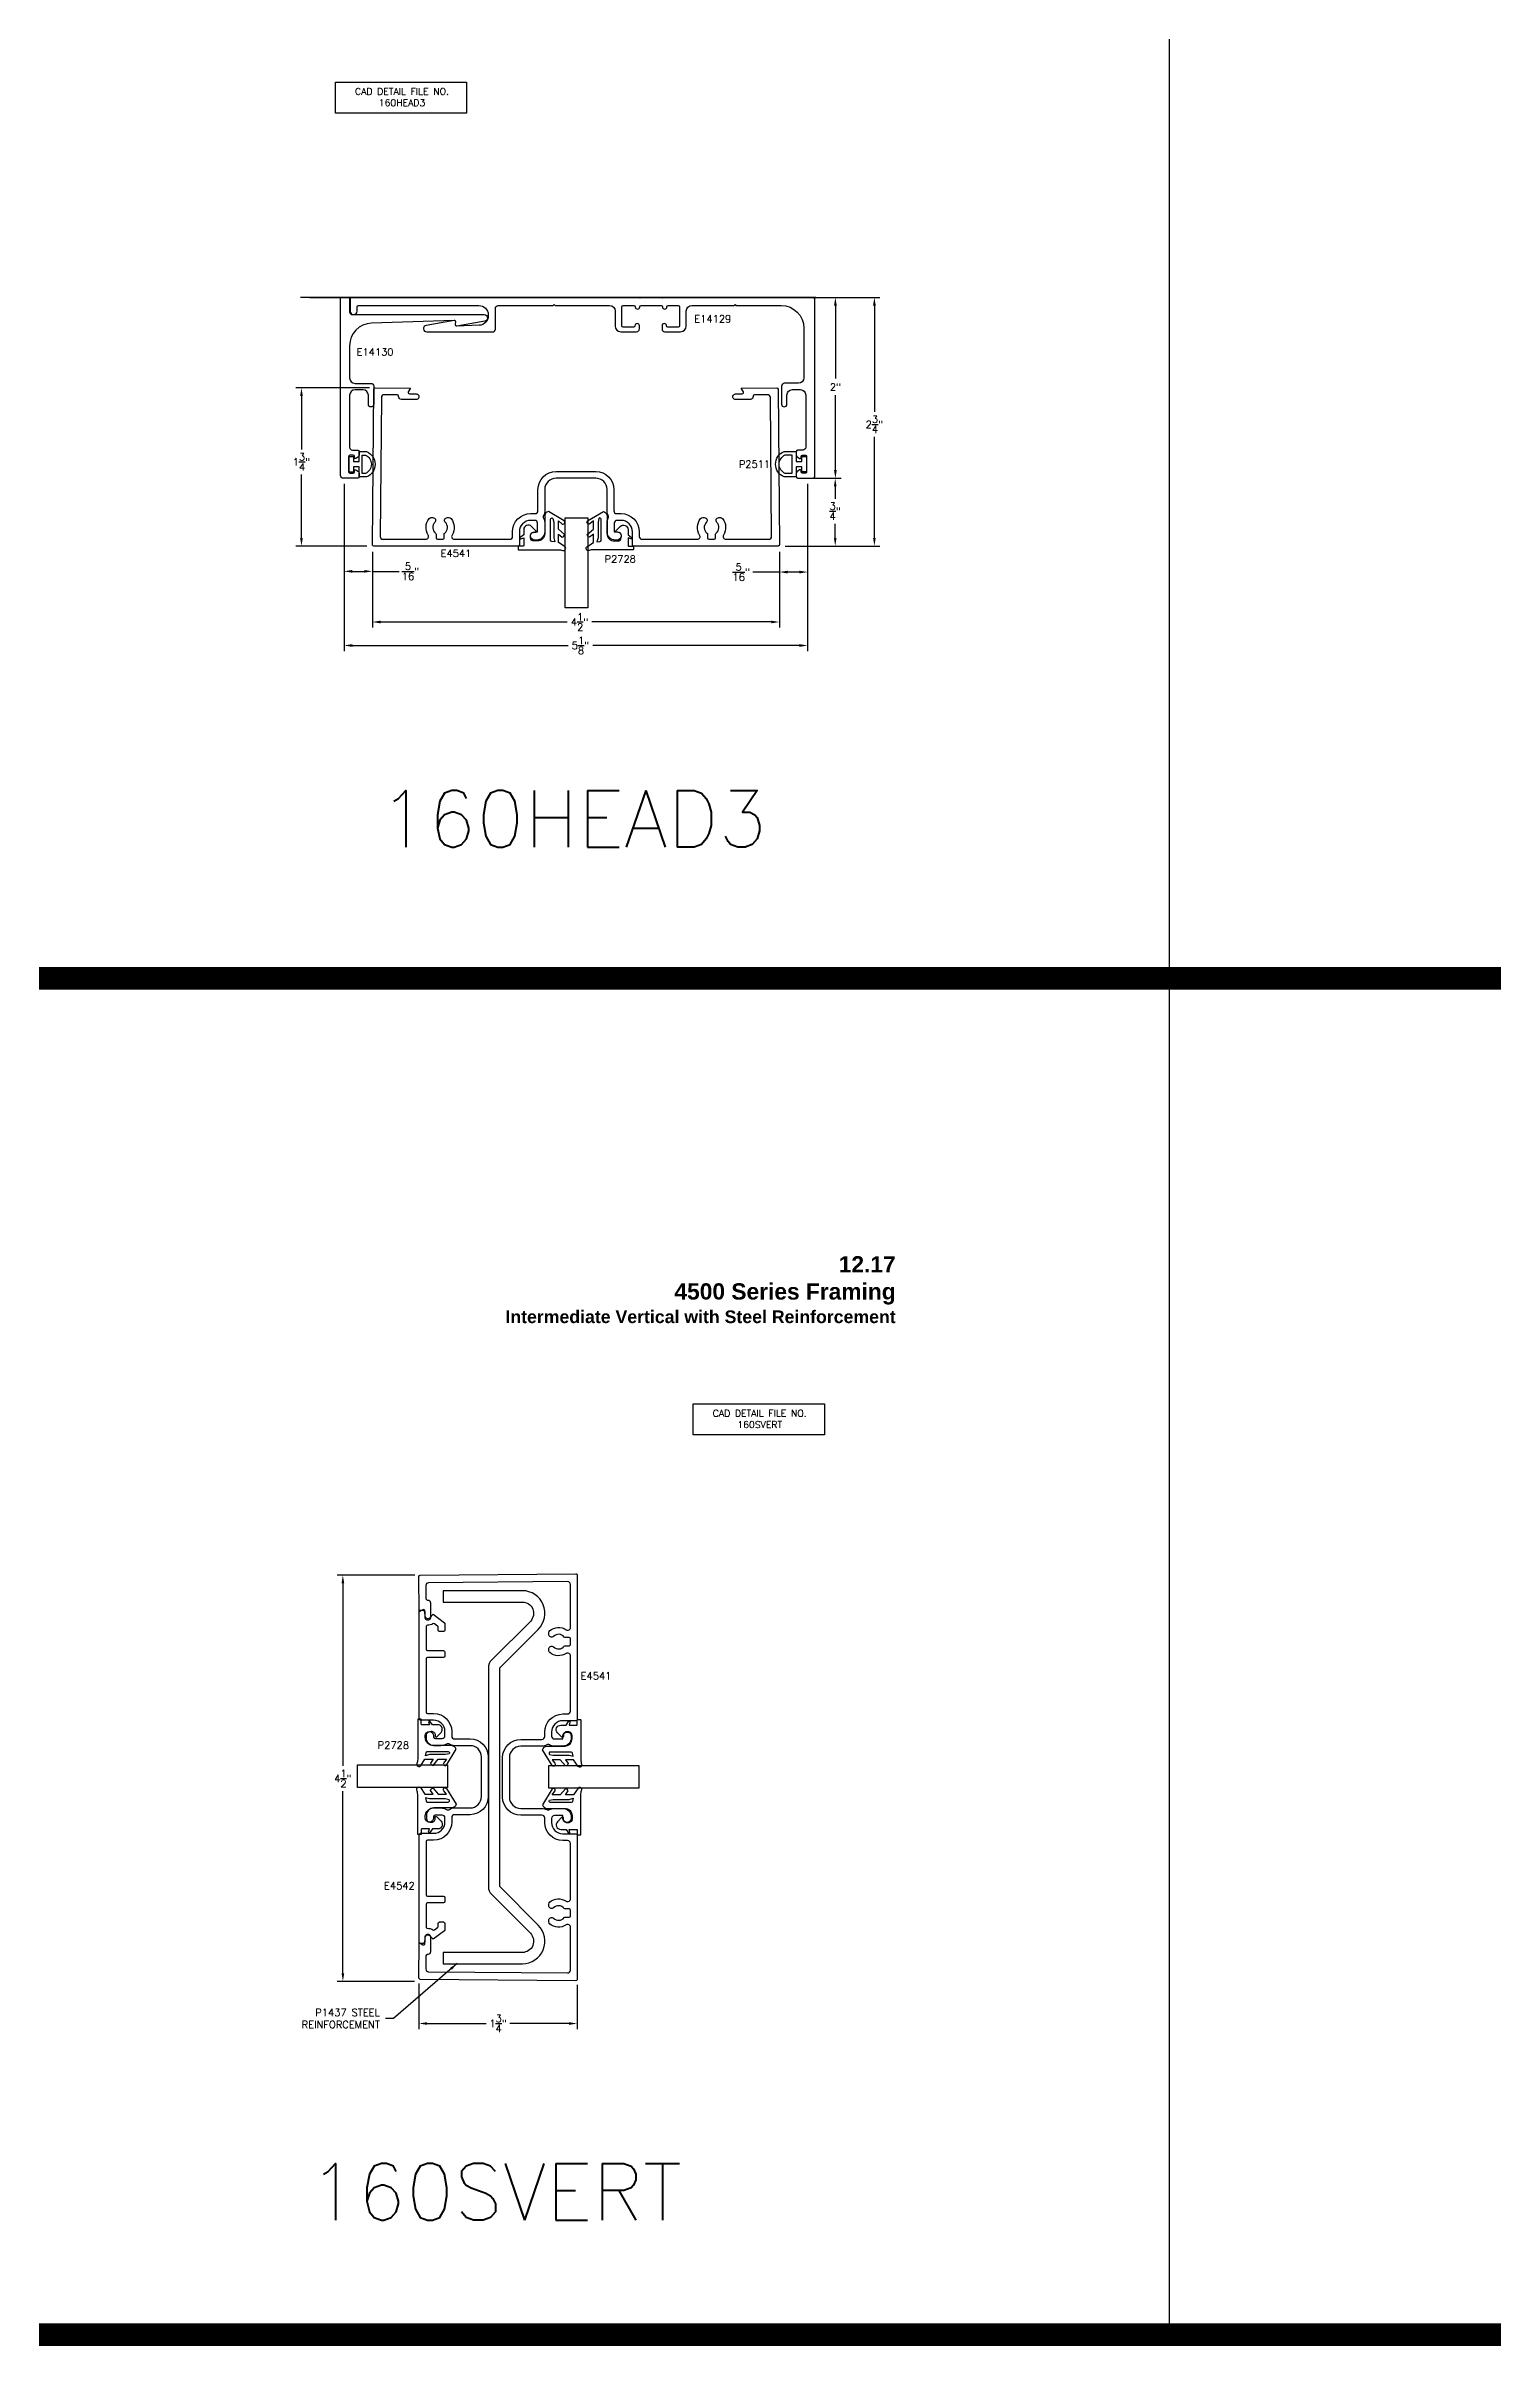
# Model space of a CAD drawing. Extents: x 0 to 139, y 0 to 75.
# Drawn here: x 16.13 to 32.14, y 14.75 to 40.19 of the extents above; entities that cross this region are included whole.
import ezdxf

# ---------------------------------------------------------------- set-up
doc = ezdxf.new("R2010")
doc.units = 0
doc.header["$MEASUREMENT"] = 0
doc.header["$PDMODE"] = 3
doc.layers.get('DEFPOINTS').update_dxf_attribs({"linetype": 'CONTINUOUS'})
for name, color, linetype in [('R-ANNO-DIMS', 3, 'CONTINUOUS'), ('R-ANNO-TEXT', 6, 'CONTINUOUS'), ('R-DET1', 4, 'CONTINUOUS'), ('R-DET2', 2, 'CONTINUOUS'), ('R-DET3', 5, 'CONTINUOUS'), ('R-OTLN', 1, 'CONTINUOUS'), ('TITLE', 7, 'CONTINUOUS')]:
    doc.layers.add(name, color=color, linetype=linetype)
doc.styles.get("Standard").update_dxf_attribs({"font": 'simplex'})
doc.dimstyles.new('1X', dxfattribs={"dimscale": 0, "dimtxt": 0.08, "dimasz": 0.09, "dimexe": 0.0625, "dimexo": 0.0625, "dimgap": 0.045, "dimtad": 0, "dimtih": 1, "dimtoh": 1, "dimdec": 4, "dimzin": 4, "dimtxsty": 'STANDARD', "dimcen": 0, "dimazin": 3, "dimtfac": 1, "dimtdec": 4, "dimtofl": 0, "dimtmove": 0, "dimatfit": 3, "dimtolj": 1, "dimtzin": 4})

# ---------------------------------------------------------------- blocks, each defined once
blk = doc.blocks.new('*D95')
at = {"layer": 'DEFPOINTS', "color": 0}
for p in [(24.553, 35.407), (24.858, 35.407), (24.241, 34.657)]:
    blk.add_point(p, dxfattribs=at)
at = {"layer": 'R-ANNO-DIMS', "color": 0}
for p, q in [((24.616, 35.407), (24.921, 35.407)), ((24.858, 35.317), (24.858, 35.181)), ((24.858, 34.747), (24.858, 34.905)), ((24.303, 34.657), (24.921, 34.657))]:
    blk.add_line(p, q, dxfattribs=at)
for points in [[(24.843, 35.317), (24.873, 35.317), (24.858, 35.407)], [(24.843, 34.747), (24.873, 34.747), (24.858, 34.657)]]:
    blk.add_solid(points, dxfattribs=at)
at = {"layer": 'R-ANNO-DIMS', "color": 0, "insert": (24.858, 35.043), "char_height": 0.08, "attachment_point": 5}
blk.add_mtext('\\A1;{\\H1.000000x;\\S3/4;}"', dxfattribs=at)
blk = doc.blocks.new('*D96')
at = {"layer": 'DEFPOINTS', "color": 0}
for p in [(24.682, 37.407), (25.291, 37.407), (24.241, 34.657)]:
    blk.add_point(p, dxfattribs=at)
at = {"layer": 'R-ANNO-DIMS', "color": 0}
for p, q in [((24.745, 37.407), (25.353, 37.407)), ((25.291, 37.317), (25.291, 36.141)), ((25.291, 34.747), (25.291, 35.864)), ((24.303, 34.657), (25.353, 34.657))]:
    blk.add_line(p, q, dxfattribs=at)
for points in [[(25.276, 37.317), (25.306, 37.317), (25.291, 37.407)], [(25.276, 34.747), (25.306, 34.747), (25.291, 34.657)]]:
    blk.add_solid(points, dxfattribs=at)
at = {"layer": 'R-ANNO-DIMS', "color": 0, "insert": (25.291, 36.003), "char_height": 0.08, "attachment_point": 5}
blk.add_mtext('\\A1;2{\\H1.000000x;\\S3/4;}"', dxfattribs=at)
blk = doc.blocks.new('*D97')
at = {"layer": 'DEFPOINTS', "color": 0}
for p in [(24.682, 37.407), (24.86, 37.407), (24.553, 35.407)]:
    blk.add_point(p, dxfattribs=at)
at = {"layer": 'R-ANNO-DIMS', "color": 0}
for p, q in [((24.745, 37.407), (24.922, 37.407)), ((24.86, 37.317), (24.86, 36.51)), ((24.86, 35.497), (24.86, 36.325)), ((24.616, 35.407), (24.922, 35.407))]:
    blk.add_line(p, q, dxfattribs=at)
for points in [[(24.845, 37.317), (24.875, 37.317), (24.86, 37.407)], [(24.845, 35.497), (24.875, 35.497), (24.86, 35.407)]]:
    blk.add_solid(points, dxfattribs=at)
at = {"layer": 'R-ANNO-DIMS', "color": 0, "insert": (24.86, 36.417), "char_height": 0.08, "attachment_point": 5}
blk.add_mtext('\\A1;2"', dxfattribs=at)
blk = doc.blocks.new('*D98')
at = {"layer": 'DEFPOINTS', "color": 0}
for p in [(19.428, 35.345), (19.741, 34.595), (19.428, 34.378)]:
    blk.add_point(p, dxfattribs=at)
at = {"layer": 'R-ANNO-DIMS', "color": 0}
for p, q in [((19.428, 35.282), (19.428, 34.316)), ((19.518, 34.378), (19.651, 34.378)), ((19.741, 34.532), (19.741, 34.316)), ((19.741, 34.378), (20.036, 34.378))]:
    blk.add_line(p, q, dxfattribs=at)
for points in [[(19.518, 34.393), (19.518, 34.363), (19.428, 34.378)], [(19.651, 34.393), (19.651, 34.363), (19.741, 34.378)]]:
    blk.add_solid(points, dxfattribs=at)
at = {"layer": 'R-ANNO-DIMS', "color": 0, "insert": (20.163, 34.378), "char_height": 0.08, "attachment_point": 5}
blk.add_mtext('\\A1;{\\H1.000000x;\\S5/16;}"', dxfattribs=at)
blk = doc.blocks.new('*D99')
at = {"layer": 'DEFPOINTS', "color": 0}
for p in [(18.957, 36.407), (19.771, 36.407), (19.741, 34.657)]:
    blk.add_point(p, dxfattribs=at)
at = {"layer": 'R-ANNO-DIMS', "color": 0}
for p, q in [((19.709, 36.407), (18.895, 36.407)), ((18.957, 36.317), (18.957, 35.726)), ((18.957, 34.747), (18.957, 35.45)), ((19.678, 34.657), (18.895, 34.657))]:
    blk.add_line(p, q, dxfattribs=at)
for points in [[(18.942, 36.317), (18.972, 36.317), (18.957, 36.407)], [(18.942, 34.747), (18.972, 34.747), (18.957, 34.657)]]:
    blk.add_solid(points, dxfattribs=at)
at = {"layer": 'R-ANNO-DIMS', "color": 0, "insert": (18.957, 35.588), "char_height": 0.08, "attachment_point": 5}
blk.add_mtext('\\A1;1{\\H1.000000x;\\S3/4;}"', dxfattribs=at)
blk = doc.blocks.new('*D100')
at = {"layer": 'DEFPOINTS', "color": 0}
for p in [(19.741, 34.657), (24.241, 34.595), (19.741, 33.818)]:
    blk.add_point(p, dxfattribs=at)
at = {"layer": 'R-ANNO-DIMS', "color": 0}
for p, q in [((19.741, 34.595), (19.741, 33.756)), ((24.241, 34.532), (24.241, 33.756)), ((19.831, 33.818), (21.896, 33.818)), ((24.151, 33.818), (22.169, 33.818))]:
    blk.add_line(p, q, dxfattribs=at)
for points in [[(19.831, 33.833), (19.831, 33.803), (19.741, 33.818)], [(24.151, 33.833), (24.151, 33.803), (24.241, 33.818)]]:
    blk.add_solid(points, dxfattribs=at)
at = {"layer": 'R-ANNO-DIMS', "color": 0, "insert": (22.032, 33.818), "char_height": 0.08, "attachment_point": 5}
blk.add_mtext('\\A1;4{\\H1.000000x;\\S1/2;}"', dxfattribs=at)
blk = doc.blocks.new('*D101')
at = {"layer": 'DEFPOINTS', "color": 0}
for p in [(19.428, 35.407), (24.553, 35.407), (19.428, 33.558)]:
    blk.add_point(p, dxfattribs=at)
at = {"layer": 'R-ANNO-DIMS', "color": 0}
for p, q in [((19.428, 35.345), (19.428, 33.495)), ((24.553, 35.345), (24.553, 33.495)), ((19.518, 33.558), (21.905, 33.558)), ((24.463, 33.558), (22.178, 33.558))]:
    blk.add_line(p, q, dxfattribs=at)
for points in [[(19.518, 33.573), (19.518, 33.543), (19.428, 33.558)], [(24.463, 33.573), (24.463, 33.543), (24.553, 33.558)]]:
    blk.add_solid(points, dxfattribs=at)
at = {"layer": 'R-ANNO-DIMS', "color": 0, "insert": (22.041, 33.558), "char_height": 0.08, "attachment_point": 5}
blk.add_mtext('\\A1;5{\\H1.000000x;\\S1/8;}"', dxfattribs=at)
blk = doc.blocks.new('*D102')
at = {"layer": 'DEFPOINTS', "color": 0}
for p in [(24.553, 35.345), (24.241, 34.657), (24.553, 34.37)]:
    blk.add_point(p, dxfattribs=at)
at = {"layer": 'R-ANNO-DIMS', "color": 0}
for p, q in [((24.553, 35.282), (24.553, 34.307)), ((24.241, 34.595), (24.241, 34.307)), ((24.241, 34.37), (23.946, 34.37)), ((24.463, 34.37), (24.331, 34.37))]:
    blk.add_line(p, q, dxfattribs=at)
for points in [[(24.331, 34.385), (24.331, 34.355), (24.241, 34.37)], [(24.463, 34.385), (24.463, 34.355), (24.553, 34.37)]]:
    blk.add_solid(points, dxfattribs=at)
at = {"layer": 'R-ANNO-DIMS', "color": 0, "insert": (23.819, 34.37), "char_height": 0.08, "attachment_point": 5}
blk.add_mtext('\\A1;{\\H1.000000x;\\S5/16;}"', dxfattribs=at)
blk = doc.blocks.new('*D123')
at = {"layer": 'DEFPOINTS', "color": 0}
for p in [(20.271, 23.278), (19.415, 18.786), (20.269, 18.786)]:
    blk.add_point(p, dxfattribs=at)
at = {"layer": 'R-ANNO-DIMS', "color": 0}
for p, q in [((20.209, 23.278), (19.353, 23.278)), ((19.415, 23.188), (19.415, 21.168)), ((19.415, 18.876), (19.415, 20.891)), ((20.207, 18.786), (19.353, 18.786))]:
    blk.add_line(p, q, dxfattribs=at)
for points in [[(19.4, 23.188), (19.43, 23.188), (19.415, 23.278)], [(19.4, 18.876), (19.43, 18.876), (19.415, 18.786)]]:
    blk.add_solid(points, dxfattribs=at)
at = {"layer": 'R-ANNO-DIMS', "color": 0, "insert": (19.415, 21.029), "char_height": 0.08, "attachment_point": 5}
blk.add_mtext('\\A1;4{\\H1.000000x;\\S1/2;}"', dxfattribs=at)
blk = doc.blocks.new('*D124')
at = {"layer": 'DEFPOINTS', "color": 0}
for p in [(20.256, 18.823), (22.006, 18.808), (22.006, 18.32)]:
    blk.add_point(p, dxfattribs=at)
at = {"layer": 'R-ANNO-DIMS', "color": 0}
for p, q in [((20.256, 18.761), (20.256, 18.257)), ((22.006, 18.746), (22.006, 18.257)), ((20.346, 18.32), (21, 18.32)), ((21.916, 18.32), (21.262, 18.32))]:
    blk.add_line(p, q, dxfattribs=at)
for points in [[(20.346, 18.335), (20.346, 18.305), (20.256, 18.32)], [(21.916, 18.335), (21.916, 18.305), (22.006, 18.32)]]:
    blk.add_solid(points, dxfattribs=at)
at = {"layer": 'R-ANNO-DIMS', "color": 0, "insert": (21.131, 18.32), "char_height": 0.08, "attachment_point": 5}
blk.add_mtext('\\A1;1{\\H1.000000x;\\S3/4;}"', dxfattribs=at)
blk = doc.blocks.new('P2728_GASKET')
at = {"layer": 'R-DET2'}
blk.add_lwpolyline([(86.461, 33.362), (86.567, 33.537, 0.301952), (86.52, 33.577), (86.32, 33.577, -0.414214), (86.24, 33.657), (86.24, 33.695, -0.388879), (86.276, 33.735), (86.292, 33.736, -0.440011), (86.336, 33.696), (86.336, 33.682, 0.668179), (86.353, 33.675), (86.401, 33.724, 0.668179), (86.366, 33.809), (86.307, 33.809), (86.279, 33.849, 0.836323), (86.264, 33.842), (86.273, 33.809), (86.189, 33.809, -0.414214), (86.183, 33.815), (86.183, 33.865, 0.414214), (86.177, 33.871), (86.149, 33.871, 0.414214), (86.143, 33.865), (86.143, 33.427, -0.083245), (86.135, 33.378), (86.135, 33.378)], format="xyb", dxfattribs=at)
for points in [[(86.174, 33.352), (86.223, 33.426), (86.314, 33.426), (86.283, 33.384)], [(86.313, 33.359), (86.371, 33.426), (86.462, 33.426), (86.431, 33.388)]]:
    blk.add_lwpolyline(points, dxfattribs=at)
blk.add_lwpolyline([(86.235, 33.499, -0.372312), (86.249, 33.512), (86.48, 33.512, -0.668179), (86.49, 33.486), (86.448, 33.478), (86.274, 33.478), (86.23, 33.465)], format="xyb", close=True, dxfattribs=at)
at = {"layer": 'R-DET2', "ltscale": 0.1}
for centre, radius, start, end in [((86.157, 33.369), 0.0237, 157.7655, 314.5007), ((86.313, 33.388), 0.0297, 188.4603, 270), ((86.446, 33.375), 0.0199, 139.7022, 319.7022)]:
    blk.add_arc(centre, radius, start, end, dxfattribs=at)

msp = doc.modelspace()

# ---------------------------------------------------------------- linework, layer by layer
at = {"layer": 'R-ANNO-TEXT'}
for points in [[(19.33203, 39.78791), (20.78351, 39.78791), (20.78351, 39.44585), (19.33203, 39.44585)], [(23.28696, 25.17109), (24.73844, 25.17109), (24.73844, 24.82902), (23.28696, 24.82902)]]:
    msp.add_lwpolyline(points, close=True, dxfattribs=at)
at = {"layer": 'R-DET1'}
for points in [[(20.98488, 37.14558), (20.67624, 37.09049, -0.50469948), (20.65872, 37.10708), (20.66225, 37.13585, 0.46046273), (20.64687, 37.15267), (19.73108, 37.12233, 0.40454792), (19.48936, 36.87247), (19.48936, 36.51606, 0.41421356), (19.54936, 36.45606), (19.72542, 36.45606, -0.41421356), (19.75642, 36.42506), (19.75642, 36.22606, -1), (19.69642, 36.22606), (19.69642, 36.32606, 0.41421356), (19.63642, 36.38606), (19.54936, 36.38606, 0.41421356), (19.48936, 36.32606), (19.48936, 35.74944, 0.41421356), (19.52036, 35.71844), (19.58017, 35.71844, -0.41421356), (19.59517, 35.70344), (19.59517, 35.66604, -0.26794919), (19.57967, 35.63919), (19.55817, 35.62678, -0.57735027), (19.54317, 35.63544), (19.54317, 35.64891, 0.41421356), (19.52817, 35.66391), (19.49617, 35.66391, 0.41440133), (19.48117, 35.6489), (19.48117, 35.47698, 0.41440133), (19.49617, 35.46197), (19.52817, 35.46197, 0.41421356), (19.54317, 35.47697), (19.54317, 35.49044, -0.57735027), (19.55817, 35.4991), (19.57967, 35.48668, -0.26794919), (19.59517, 35.45984), (19.59517, 35.42244, -0.41421356), (19.58017, 35.40744), (19.42036, 35.40744, -0.41421356), (19.38936, 35.43844), (19.38936, 37.40744), (19.48936, 37.40744), (19.48936, 37.24802, 0.41421356), (19.52036, 37.21702), (20.97856, 37.21702, -0.91536665)], [(22.69809, 37.39744), (22.68809, 37.40744), (19.51136, 37.40744, 0.41421356), (19.49636, 37.39244), (19.49636, 37.25402, 0.41351609), (19.53336, 37.21702), (19.53436, 37.21702, 0.41081081), (19.57136, 37.25402), (19.57136, 37.30244, -0.41421356), (19.58636, 37.31744), (20.91856, 37.31744, -0.41421356), (21.02156, 37.21444), (21.02156, 37.20141, -0.40454792), (20.92197, 37.09847), (20.6741, 37.09026, -0.46046273), (20.65872, 37.10708), (20.66225, 37.13585, 0.50469948), (20.64473, 37.15244), (20.33623, 37.09738, 0.91536665), (20.34256, 37.02594), (21.07056, 37.02594, 0.41421356), (21.10156, 37.05694), (21.10156, 37.28644, -0.41421356), (21.13256, 37.31744), (21.74082, 37.31744), (21.75082, 37.32744), (21.76082, 37.31744), (22.36309, 37.31744, -0.41421356), (22.42509, 37.25544), (22.42509, 37.08944, 0.41421356), (22.48709, 37.02744), (22.66209, 37.02744, 0.41290323), (22.69309, 37.05844), (22.69309, 37.09244, 0.41200564), (22.66809, 37.11744, 0.416), (22.64309, 37.09244, -0.41333333), (22.62809, 37.07744), (22.51509, 37.07744, -0.41333333), (22.50009, 37.09244), (22.50009, 37.30244, -0.41333333), (22.51509, 37.31744), (22.63309, 37.31744, -0.41333333), (22.64809, 37.30244, 0.41200564), (22.67309, 37.27744, 0.408), (22.69809, 37.30244, -0.41421356), (22.71309, 37.31744), (22.93309, 37.31744, -0.41421356), (22.94809, 37.30244, 0.41200564), (22.97309, 37.27744, 0.408), (22.99809, 37.30244, -0.41333333), (23.01309, 37.31744), (23.12109, 37.31744, -0.41333333), (23.13609, 37.30244), (23.13609, 37.09244, -0.41333333), (23.12109, 37.07744), (23.00809, 37.07744, -0.41333333), (22.99309, 37.09244, 0.41200564), (22.96809, 37.11744, 0.416), (22.94309, 37.09244), (22.94309, 37.05844, 0.41421356), (22.97409, 37.02744), (23.14909, 37.02744, 0.41421356), (23.21109, 37.08944), (23.21109, 37.25544, -0.41421356), (23.27309, 37.31744), (23.74093, 37.31744), (23.75093, 37.32744), (23.76093, 37.31744), (24.2614, 37.31744, -0.41421356), (24.5114, 37.06744), (24.5114, 36.51751, -0.41421356), (24.4514, 36.45751), (24.29533, 36.45751, 0.41421356), (24.26433, 36.42651), (24.26433, 36.22751, 1), (24.32433, 36.22751), (24.32433, 36.32751, -0.41421356), (24.38433, 36.38751), (24.4714, 36.38751, -0.41421356), (24.5314, 36.32751), (24.5314, 35.74944, -0.41421356), (24.5004, 35.71844), (24.44283, 35.71844, 0.41421356), (24.42783, 35.70344), (24.42783, 35.66604, 0.26794919), (24.44333, 35.63919), (24.46483, 35.62678, 0.57735027), (24.47983, 35.63544), (24.47983, 35.64891, -0.41421356), (24.49483, 35.66391), (24.52683, 35.66391, -0.41440133), (24.54183, 35.6489), (24.54183, 35.47698, -0.41440133), (24.52683, 35.46197), (24.49483, 35.46197, -0.41421356), (24.47983, 35.47697), (24.47983, 35.49044, 0.57735027), (24.46483, 35.4991), (24.44333, 35.48668, 0.26794919), (24.42783, 35.45984), (24.42783, 35.42244, 0.41421356), (24.44283, 35.40744), (24.6164, 35.40744, 0.41421356), (24.6314, 35.42244), (24.6314, 37.39244, 0.41421356), (24.6164, 37.40744), (22.95809, 37.40744), (22.94809, 37.39744), (22.93809, 37.40744), (22.70809, 37.40744)], [(20.34963, 19.7282), (20.52863, 19.7282, -0.41421356), (20.54363, 19.7132), (20.54363, 19.6682, -0.41421356), (20.52863, 19.6532), (20.34963, 19.6532, 0.41421356), (20.33463, 19.6382), (20.33463, 19.38817, 0.42149533), (20.35, 19.37317, -0.15272988), (20.41085, 19.35578, 0.31517925), (20.42804, 19.35629), (20.46258, 19.382, 0.23702968), (20.46863, 19.39403), (20.46863, 19.4282, -0.41421356), (20.48363, 19.4432), (20.52863, 19.4432, -0.41421356), (20.54363, 19.4282), (20.54363, 19.35636, -0.23703242), (20.53758, 19.34433), (20.41247, 19.2512), (20.37455, 19.28912, 0.66817877), (20.32163, 19.2672), (20.32163, 19.2352, -0.41421375), (20.29063, 19.2042), (20.25963, 19.2042), (20.25963, 20.4082, -0.41421356), (20.27463, 20.4232), (20.41863, 20.4232, 0.41421356), (20.54363, 20.5482), (20.54363, 20.5932, 0.41421356), (20.51263, 20.6242), (20.43363, 20.6242, 0.41421356), (20.41863, 20.6092), (20.41863, 20.5947, -1), (20.32563, 20.5947), (20.32563, 20.6112, -0.41421356), (20.41863, 20.7042), (20.49863, 20.7042, -0.13191612), (20.56124, 20.68739, 0.2782092), (20.59325, 20.68797, -0.14111415), (20.64963, 20.7042), (20.82263, 20.7042, 0.41421356), (20.94763, 20.8292), (20.94763, 21.2672, 0.41421356), (20.82263, 21.3922), (20.64963, 21.3922, -0.14111415), (20.59325, 21.40844, 0.2782092), (20.56124, 21.40902, -0.13191612), (20.49863, 21.3922), (20.41863, 21.3922, -0.41421356), (20.32563, 21.4852), (20.32563, 21.5017, -1), (20.41863, 21.5017), (20.41863, 21.4872, 0.41421356), (20.43363, 21.4722), (20.51263, 21.4722, 0.41421356), (20.54363, 21.5032), (20.54363, 21.5482, 0.41421356), (20.41863, 21.6732), (20.27463, 21.6732, -0.41421356), (20.25963, 21.6882), (20.25963, 22.8922), (20.29063, 22.8922, -0.41421375), (20.32163, 22.8612), (20.32163, 22.8292, 0.66817877), (20.37455, 22.80728), (20.41247, 22.8452), (20.53758, 22.75208, -0.23703242), (20.54363, 22.74005), (20.54363, 22.6682, -0.41421356), (20.52863, 22.6532), (20.48363, 22.6532, -0.41421356), (20.46863, 22.6682), (20.46863, 22.70237, 0.23702968), (20.46258, 22.71441), (20.42804, 22.74012, 0.31517925), (20.41085, 22.74062, -0.15272988), (20.35, 22.72324, 0.42149533), (20.33463, 22.70824), (20.33463, 22.4582, 0.41421356), (20.34963, 22.4432), (20.52863, 22.4432, -0.41421356), (20.54363, 22.4282), (20.54363, 22.3832, -0.41421356), (20.52863, 22.3682), (20.34963, 22.3682, 0.41421356), (20.33463, 22.3532), (20.33463, 21.7632, 0.41421356), (20.34963, 21.7482), (20.41863, 21.7482, -0.41421356), (20.61863, 21.5482), (20.61863, 21.4982, 0.41421356), (20.64963, 21.4672), (20.82263, 21.4672, -0.41421356), (21.02263, 21.2672), (21.02263, 20.8292, -0.41421356), (20.82263, 20.6292), (20.64963, 20.6292, 0.41421356), (20.61863, 20.5982), (20.61863, 20.5482, -0.41421356), (20.41863, 20.3482), (20.34963, 20.3482, 0.41421356), (20.33463, 20.3332), (20.33463, 19.7432, 0.41421356)]]:
    msp.add_lwpolyline(points, format="xyb", close=True, dxfattribs=at)
at = {"layer": 'R-DET2'}
for points in [[(19.67619, 35.42139), (19.59517, 35.42139), (19.59517, 35.53189), (19.53317, 35.53189), (19.53317, 35.47589), (19.48117, 35.47589), (19.48117, 35.64789), (19.53317, 35.64789), (19.53317, 35.59189), (19.59517, 35.59189), (19.59517, 35.70239), (19.67619, 35.70239, -0.66905449)], [(19.66445, 35.66439, -0.64390244), (19.66445, 35.45939), (19.62851, 35.45939), (19.62851, 35.66439)], [(24.29283, 35.7034), (24.42783, 35.7034), (24.42783, 35.5929), (24.48983, 35.5929), (24.48983, 35.6489), (24.54183, 35.6489), (24.54183, 35.4769), (24.48983, 35.4769), (24.48983, 35.5329), (24.42783, 35.5329), (24.42783, 35.4224), (24.29283, 35.4224, -0.66905449)], [(24.30458, 35.4604, -0.64390244), (24.30458, 35.6654), (24.37758, 35.6654), (24.37758, 35.4604)]]:
    msp.add_lwpolyline(points, format="xyb", close=True, dxfattribs=at)
for points in [[(22.12295, 34.96982), (22.12295, 33.97584), (21.87295, 33.97584), (21.87295, 34.96982), (22.12295, 34.96982)], [(19.57814, 21.17924), (20.57213, 21.17924), (20.57213, 20.92924), (19.57814, 20.92924), (19.57814, 21.17924)], [(21.69352, 21.17267), (22.6875, 21.17267), (22.6875, 20.92267), (21.69352, 20.92267), (21.69352, 21.17267)]]:
    msp.add_lwpolyline(points, close=True, dxfattribs=at)
at = {"layer": 'R-DET3'}
for p, q in [((24.64319, 37.40744), (18.94604, 37.40744)), ((19.04862, 37.40744), (24.77621, 37.40744))]:
    msp.add_line(p, q, dxfattribs=at)
msp.add_lwpolyline([(21.14902, 22.25202), (21.57579, 22.6788, 0.66817864), (21.39902, 23.10558), (20.52402, 23.10558), (20.52402, 22.98058), (21.39902, 22.98058, -0.66817864), (21.48741, 22.76719), (21.06063, 22.34041, 0.19891237), (21.02402, 22.25202), (21.02402, 21.04308), (21.02402, 19.83413, 0.19891237), (21.06063, 19.74574), (21.48741, 19.31897, -0.66817864), (21.39902, 19.10558), (20.52402, 19.10558), (20.52402, 18.98058), (21.39902, 18.98058, 0.66817864), (21.57579, 19.40735), (21.14902, 19.83413), (21.14902, 21.04308)], format="xyb", close=True, dxfattribs=at)
at = {"layer": 'R-OTLN'}
for points in [[(23.33298, 34.73232, 0.59097254), (23.35918, 34.7799, -0.31979632), (23.36909, 34.96067, -0.22807259), (23.39332, 34.97232), (23.40994, 34.97232, -0.66174846), (23.43257, 34.91942, 0.44079909), (23.44037, 34.80009, -0.22773485), (23.446, 34.78838), (23.446, 34.74732, 0.41421356), (23.461, 34.73232), (23.521, 34.73232, 0.41421356), (23.536, 34.74732), (23.536, 34.78838, -0.22773485), (23.54162, 34.80009, 0.44079703), (23.54943, 34.91942, -0.66085156), (23.57197, 34.97232), (23.58868, 34.97232, -0.22807377), (23.6129, 34.96067, -0.31979473), (23.62282, 34.7799, 0.59097212), (23.64901, 34.73232), (24.12407, 34.73232, 0.41677185), (24.15507, 34.76359), (24.14165, 36.30052, 0.41421356), (24.11038, 36.33125), (23.96576, 36.32998, 0.41421356), (23.95089, 36.31485), (23.95092, 36.31185), (23.95093, 36.31085, -0.41421356), (23.9202, 36.27958), (23.75783, 36.27817, -1.00002839), (23.75729, 36.34017), (23.83068, 36.34081, 0.57735051), (23.84348, 36.36342), (23.81974, 36.40371), (24.21073, 36.40712, -0.41421356), (24.22586, 36.39226), (24.24086, 34.67245, -0.41677185), (24.22587, 34.65732), (22.631, 34.65732, -0.41421356), (22.616, 34.67232), (22.616, 34.81634, 0.41421356), (22.491, 34.94134), (22.44603, 34.94134, 0.41421356), (22.41503, 34.91034), (22.41503, 34.81634), (22.44453, 34.81634, -1), (22.44453, 34.72334), (22.42803, 34.72334, -0.41421356), (22.33503, 34.81634), (22.33503, 34.91034, -0.12785716), (22.34908, 34.9644, 0.26247671), (22.34894, 34.99485, -0.13024847), (22.33503, 35.04734), (22.33503, 35.28232, 0.41421356), (22.21003, 35.40732), (21.991, 35.40732), (21.77196, 35.40732, 0.41421356), (21.64696, 35.28232), (21.64696, 35.04734, -0.13024847), (21.63305, 34.99485, 0.26247671), (21.63291, 34.9644, -0.12785716), (21.64696, 34.91034), (21.64696, 34.81634, -0.41421356), (21.55396, 34.72334), (21.53746, 34.72334, -1), (21.53746, 34.81634), (21.56696, 34.81634), (21.56696, 34.91034, 0.41421356), (21.53596, 34.94134), (21.491, 34.94134, 0.41421356), (21.366, 34.81634), (21.366, 34.67232, -0.41421356), (21.351, 34.65732), (19.75613, 34.65732, -0.41677185), (19.74113, 34.67245), (19.75614, 36.39226, -0.41421356), (19.77127, 36.40712), (20.16225, 36.40371), (20.13852, 36.36342, 0.57735051), (20.15131, 36.34081), (20.2247, 36.34017, -1.00002839), (20.22416, 36.27817), (20.06179, 36.27958, -0.41421356), (20.03106, 36.31085), (20.03107, 36.31185), (20.0311, 36.31485, 0.41421356), (20.01623, 36.32998), (19.87161, 36.33125, 0.41421356), (19.84034, 36.30052), (19.82693, 34.76359, 0.41677185), (19.85793, 34.73232), (20.33198, 34.73232, 0.59097212), (20.35818, 34.7799, -0.31979473), (20.36809, 34.96067, -0.22807377), (20.39232, 34.97232), (20.40902, 34.97232, -0.66085156), (20.43157, 34.91942, 0.44079703), (20.43937, 34.80009, -0.22773485), (20.445, 34.78838), (20.445, 34.74732, 0.41421356), (20.46, 34.73232), (20.52, 34.73232, 0.41421356), (20.535, 34.74732), (20.535, 34.78838, -0.22773485), (20.54062, 34.80009, 0.44079909), (20.54843, 34.91942, -0.66174846), (20.57105, 34.97232), (20.58768, 34.97232, -0.22807259), (20.6119, 34.96067, -0.31979632), (20.62182, 34.7799, 0.59097254), (20.64801, 34.73232), (21.26, 34.73232, 0.41421356), (21.291, 34.76332), (21.291, 34.81634, -0.41421356), (21.491, 35.01634), (21.54096, 35.01634, 0.41421356), (21.57196, 35.04734), (21.57196, 35.28232, -0.41421356), (21.77196, 35.48232), (21.991, 35.48232), (22.21003, 35.48232, -0.41421356), (22.41003, 35.28232), (22.41003, 35.04734, 0.41421356), (22.44103, 35.01634), (22.491, 35.01634, -0.41421356), (22.691, 34.81634), (22.691, 34.76332, 0.41421356), (22.722, 34.73232)], [(21.93102, 22.38493, 0.59097254), (21.88344, 22.41113, -0.31979632), (21.70268, 22.42104, -0.22807259), (21.69102, 22.44527), (21.69102, 22.46189, -0.66174846), (21.74392, 22.48452, 0.44079909), (21.86325, 22.49232, -0.22773485), (21.87496, 22.49795), (21.91602, 22.49795, 0.41421356), (21.93102, 22.51295), (21.93102, 22.57295, 0.41421356), (21.91602, 22.58795), (21.87496, 22.58795, -0.22773485), (21.86325, 22.59357, 0.44079703), (21.74392, 22.60138, -0.66085156), (21.69102, 22.62392), (21.69102, 22.64062, -0.22807377), (21.70268, 22.66485, -0.31979473), (21.88344, 22.67477, 0.59097212), (21.93102, 22.70096), (21.93102, 23.17602, 0.41677185), (21.89975, 23.20702), (20.36282, 23.1936, 0.41421356), (20.33209, 23.16233), (20.33336, 23.01771, 0.41421356), (20.34849, 23.00284), (20.35149, 23.00287), (20.35249, 23.00288, -0.41421356), (20.38376, 22.97215), (20.38517, 22.80978, -1.00002839), (20.32318, 22.80924), (20.32253, 22.88263, 0.57735051), (20.29992, 22.89543), (20.25963, 22.87169), (20.25622, 23.26268, -0.41421356), (20.27108, 23.27781), (21.99089, 23.29281, -0.41677185), (22.00602, 23.27781), (22.00602, 21.68295, -0.41421356), (21.99102, 21.66795), (21.847, 21.66795, 0.41421356), (21.722, 21.54295), (21.722, 21.49798, 0.41421356), (21.753, 21.46698), (21.847, 21.46698), (21.847, 21.49648, -1), (21.94, 21.49648), (21.94, 21.47998, -0.41421356), (21.847, 21.38698), (21.753, 21.38698, -0.12785716), (21.69894, 21.40103, 0.26247671), (21.66849, 21.40089, -0.13024847), (21.616, 21.38698), (21.38102, 21.38698, 0.41421356), (21.25602, 21.26198), (21.25602, 21.04295), (21.25602, 20.82391, 0.41421356), (21.38102, 20.69891), (21.616, 20.69891, -0.13024847), (21.66849, 20.685, 0.26247671), (21.69894, 20.68486, -0.12785716), (21.753, 20.69891), (21.847, 20.69891, -0.41421356), (21.94, 20.60591), (21.94, 20.58941, -1), (21.847, 20.58941), (21.847, 20.61891), (21.753, 20.61891, 0.41421356), (21.722, 20.58791), (21.722, 20.54295, 0.41421356), (21.847, 20.41795), (21.99102, 20.41795, -0.41421356), (22.00602, 20.40295), (22.00602, 18.80808, -0.41677185), (21.99089, 18.79308), (20.27108, 18.80809, -0.41421356), (20.25622, 18.82322), (20.25963, 19.2142), (20.29992, 19.19047, 0.57735051), (20.32253, 19.20326), (20.32318, 19.27665, -1.00002839), (20.38517, 19.27611), (20.38376, 19.11374, -0.41421356), (20.35249, 19.08301), (20.35149, 19.08302), (20.34849, 19.08305, 0.41421356), (20.33336, 19.06818), (20.33209, 18.92356, 0.41421356), (20.36282, 18.89229), (21.89975, 18.87888, 0.41677185), (21.93102, 18.90988), (21.93102, 19.38393, 0.59097212), (21.88344, 19.41013, -0.31979473), (21.70268, 19.42004, -0.22807377), (21.69102, 19.44427), (21.69102, 19.46097, -0.66085156), (21.74392, 19.48352, 0.44079703), (21.86325, 19.49132, -0.22773485), (21.87496, 19.49695), (21.91602, 19.49695, 0.41421356), (21.93102, 19.51195), (21.93102, 19.57195, 0.41421356), (21.91602, 19.58695), (21.87496, 19.58695, -0.22773485), (21.86325, 19.59257, 0.44079909), (21.74392, 19.60038, -0.66174846), (21.69102, 19.623), (21.69102, 19.63962, -0.22807259), (21.70268, 19.66385, -0.31979632), (21.88344, 19.67377, 0.59097254), (21.93102, 19.69996), (21.93102, 20.31195, 0.41421356), (21.90002, 20.34295), (21.847, 20.34295, -0.41421356), (21.647, 20.54295), (21.647, 20.59291, 0.41421356), (21.616, 20.62391), (21.38102, 20.62391, -0.41421356), (21.18102, 20.82391), (21.18102, 21.04295), (21.18102, 21.26198, -0.41421356), (21.38102, 21.46198), (21.616, 21.46198, 0.41421356), (21.647, 21.49298), (21.647, 21.54295, -0.41421356), (21.847, 21.74295), (21.90002, 21.74295, 0.41421356), (21.93102, 21.77395)]]:
    msp.add_lwpolyline(points, format="xyb", close=True, dxfattribs=at)
at = {"layer": 'TITLE'}
msp.add_line((28.55173, 74.87895), (28.55173, 14.87895), dxfattribs=at)
at = {"layer": 'TITLE', "const_width": 0.25}
for points in [[(0.25, 29.87895), (138.908, 29.87895)], [(0.25, 14.87895), (138.908, 14.87895)]]:
    msp.add_lwpolyline(points, dxfattribs=at)

# ---------------------------------------------------------------- block references
at = {"layer": 'R-DET2'}
for p, rotation in [((55.22363, -51.52603), 89.99999999999993), ((108.18937, 54.27564), 179.9999999999999)]:
    msp.add_blockref('P2728_GASKET', p, dxfattribs=dict(at, rotation=rotation))
at = {"layer": 'R-DET2', "xscale": -1}
for p, rotation in [((-11.2417, -51.52603), 270), ((-65.90104, 54.28087), 180)]:
    msp.add_blockref('P2728_GASKET', p, dxfattribs=dict(at, rotation=rotation))
at = {"layer": 'R-DET2'}
msp.add_blockref('P2728_GASKET', (-65.90104, -12.18446), dxfattribs=at)
at = {"layer": 'R-DET2', "xscale": -1}
msp.add_blockref('P2728_GASKET', (108.18937, -12.18969), dxfattribs=at)

# ---------------------------------------------------------------- texts
at = {"layer": 'R-ANNO-TEXT', "char_height": 0.075, "width": 1.875, "attachment_point": 2}
for s, insert in [('CAD DETAIL FILE NO.\\P160HEAD3', (20.06871, 39.72233)), ('CAD DETAIL FILE NO.\\P160SVERT', (24.02365, 25.1055))]:
    msp.add_mtext(s, dxfattribs=dict(at, insert=insert))
at = {"layer": 'R-ANNO-TEXT', "char_height": 0.08}
for s, insert, attachment_point in [('\\A1;E14129', (23.30029, 37.16991), 4), ('\\A1;E14130', (19.56702, 36.80401), 4), ('\\A1;P2511', (23.79176, 35.56294), 4), ('\\A1;E4541', (20.83521, 34.577), 6), ('\\A1;P2728', (22.30795, 34.51437), 4), ('\\A1;E4541', (22.04406, 22.16416), 4), ('\\A1;P2728', (20.1464, 21.39808), 6), ('E4542', (20.20941, 19.84327), 6), ('P1437 STEEL \\PREINFORCEMENT', (19.82363, 18.37496), 6)]:
    msp.add_mtext(s, dxfattribs=dict(at, insert=insert, attachment_point=attachment_point))
at = {"layer": 'TITLE'}
for s, p in [('160HEAD3', (19.81641, 31.32954)), ('160SVERT', (19.03868, 16.14675))]:
    msp.add_text(s, height=0.625, dxfattribs=at).set_placement(p)
at = {"layer": 'TITLE', "insert": (25.52631, 26.80526, 6.21069), "char_height": 0.18, "width": 7.44, "attachment_point": 3}
msp.add_mtext('{\\fArial|b1|i0|c0|p34;12.17\\P4500 Series Framing\\P\\H0.7778x;Intermediate Vertical with Steel Reinforcement}', dxfattribs=at)

# ---------------------------------------------------------------- dimensions: what is measured, and where the dimension line sits
at = {"layer": 'R-ANNO-DIMS'}
for base, p1, p2, angle, picture, middle in [((25.29075, 37.4071), (24.24087, 34.65732), (24.6822, 37.4071), 90, '*D96', (25.29075, 36.0026)), ((24.8598, 37.4071), (24.55337, 35.4071), (24.6822, 37.4071), 90, '*D97', (24.8598, 36.41718)), ((18.95706, 36.40712), (19.74087, 34.65732), (19.77127, 36.40712), 90, '*D99', (18.95706, 35.58813)), ((24.85822, 35.4071), (24.24087, 34.65732), (24.55337, 35.4071), 90, '*D95', (24.85822, 35.04285)), ((19.41512, 18.78629), (20.27108, 23.27781), (20.26918, 18.78629), 270, '*D123', (19.41512, 21.02924))]:
    dim = msp.add_linear_dim(base=base, p1=p1, p2=p2, angle=angle, dimstyle='1X', override={"dimscale": 1, "dimpost": '"'}, dxfattribs=at)
    dim.commit()
    dim.dimension.update_dxf_attribs({"geometry": picture, "text_midpoint": middle, "dimtype": 160})
for base, p1, p2, picture, middle in [((19.42837, 33.55768), (24.55337, 35.4071), (19.42837, 35.4071), '*D101', (22.04117, 33.55768)), ((19.42837, 34.37839), (19.74087, 34.59482), (19.42837, 35.3446), '*D98', (20.16287, 34.37839)), ((24.55337, 34.36953), (24.24087, 34.65732), (24.55337, 35.3446), '*D102', (23.81887, 34.36953)), ((19.74087, 33.81802), (24.24087, 34.59482), (19.74087, 34.65732), '*D100', (22.03231, 33.81802))]:
    dim = msp.add_linear_dim(base=base, p1=p1, p2=p2, dimstyle='1X', override={"dimscale": 1, "dimpost": '"'}, dxfattribs=at)
    dim.commit()
    dim.dimension.update_dxf_attribs({"geometry": picture, "text_midpoint": middle, "dimtype": 160})
dim = msp.add_linear_dim(base=(22.00602, 18.31996), p1=(20.25622, 18.82322), p2=(22.00602, 18.80808), dimstyle='1X', override={"dimscale": 1, "dimpost": '"'}, dxfattribs=at)
dim.commit()
dim.dimension.update_dxf_attribs({"geometry": '*D124', "text_midpoint": (21.13112, 18.31996)})

# ---------------------------------------------------------------- leaders
at = {"layer": 'R-ANNO-TEXT'}
msp.add_leader([(20.67907, 18.98459), (19.97563, 18.37496), (19.88563, 18.37496)], dimstyle='1X', override={"dimscale": 1}, dxfattribs=at)

doc.saveas('drawing.dxf')
